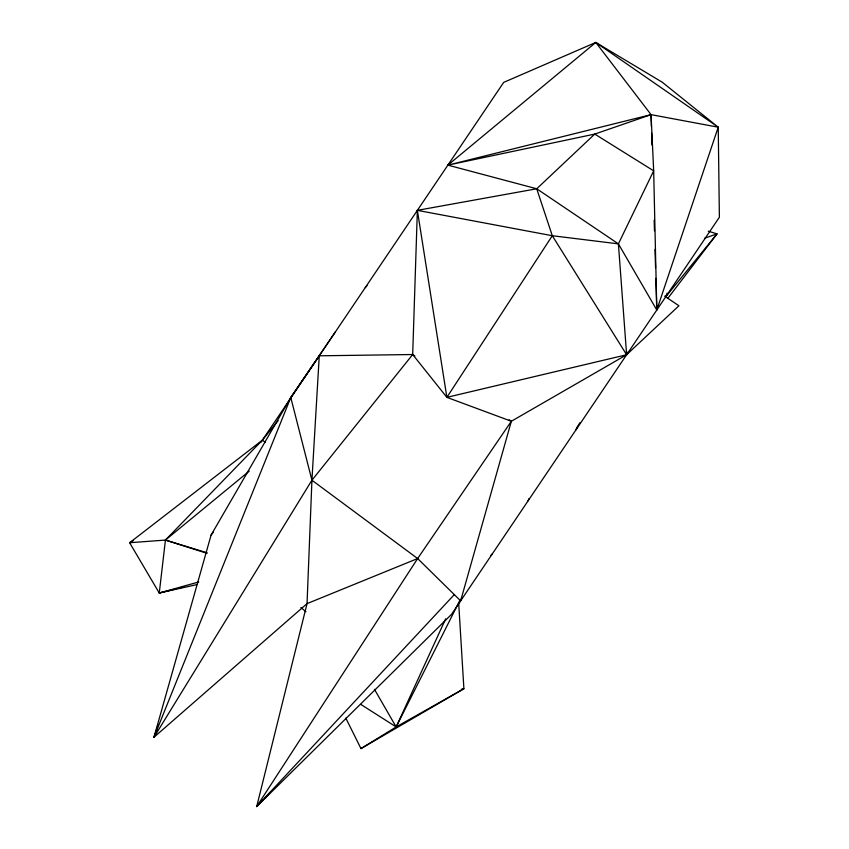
<?xml version="1.0" encoding="UTF-8"?>
<svg xmlns="http://www.w3.org/2000/svg" width="849" height="849" viewBox="0 0 849 849"><rect width="100%" height="100%" fill="white"/><g stroke="black" fill="none" stroke-linecap="round" stroke-linejoin="round"><path stroke-width="1.27" d="M627.528 352.271L626.626 354.755L511.342 421.263L417.644 558.546L307.041 603.628L153.977 737.25L311.933 480.216L412.688 354.521L417.368 210.35L536.727 188.775L594.756 134.078L651.056 114.647L718.233 127.201L719.379 217.238L451.53 614.347L256.716 806.55L307.041 603.628L311.933 480.216L319.266 355.805L412.688 354.521L414.874 356.007M196.766 584.621L159.262 593.016L165.428 540.07L262.341 440.196L278.154 420.648M335.504 331.726L290.772 397.502L211.093 535.072L153.977 737.25L156.036 732.369M509.156 419.777L511.342 421.263L460.636 600.848L417.644 558.546L311.933 480.216L290.772 397.502L319.266 355.805M459.447 601.166L396.165 726.935L360.974 748.595L345.787 718.084M718.233 127.201L656.797 310.012L618.401 243.865L536.727 188.775L447.869 165.131L595.786 42.45L662.135 82.141L718.233 127.201L595.786 42.45L503.69 82.385L260.866 442.371M158.201 724.696L153.977 737.25L290.772 397.502M667.144 293.149L665.69 296.842L717.023 233.889L708.268 231.161M528.025 500.931L529.012 498.512M445.672 618.804L396.165 726.935L360.846 704.437M577.66 426.198L576.004 429.806L579.771 422.813M412.688 354.521L446.882 397.353L626.626 354.755L618.401 243.865L653.677 170.84L651.056 114.647L595.786 42.45M461.909 597.887L458.725 603.681L463.894 688.719L360.974 748.595M417.644 558.546L256.716 806.55L263.094 799.8M511.342 421.263L446.882 397.353L552.296 235.725L536.727 188.775M211.093 535.072L213.47 531.909M668.004 298.116L717.023 233.889L704.659 238.219M261.991 800.618L256.716 806.55L454.47 594.438M365.24 287.641L367.012 285.678M490.584 555.702L492.388 553.76M264.92 797.869L270.375 792.085M626.721 354.617L678.935 305.778L664.65 296.142M249.235 471.131L165.428 540.07L129.621 542.734L159.262 593.016L175.892 588.898M133.102 540.813L129.621 542.734L262.341 440.196L265.45 442.287M159.262 593.016L198.73 581.947M178.449 588.272L183.575 587.009M461.336 689.303L463.894 688.719L396.165 726.935L374.43 689.303M446.882 397.353L417.368 210.35L552.296 235.725L618.401 243.865M207.103 552.784L165.428 540.07L206.923 553.293M300.875 607.513L305.948 611.758M552.296 235.725L626.626 354.755M651.406 126.533L651.056 114.647L447.869 165.131L594.756 134.078L653.677 170.84L656.797 310.012L655.874 278.334M651.597 133.134L651.947 145.009M654.165 220.252L654.473 230.811M655.014 249.298L655.555 267.775"/></g></svg>
